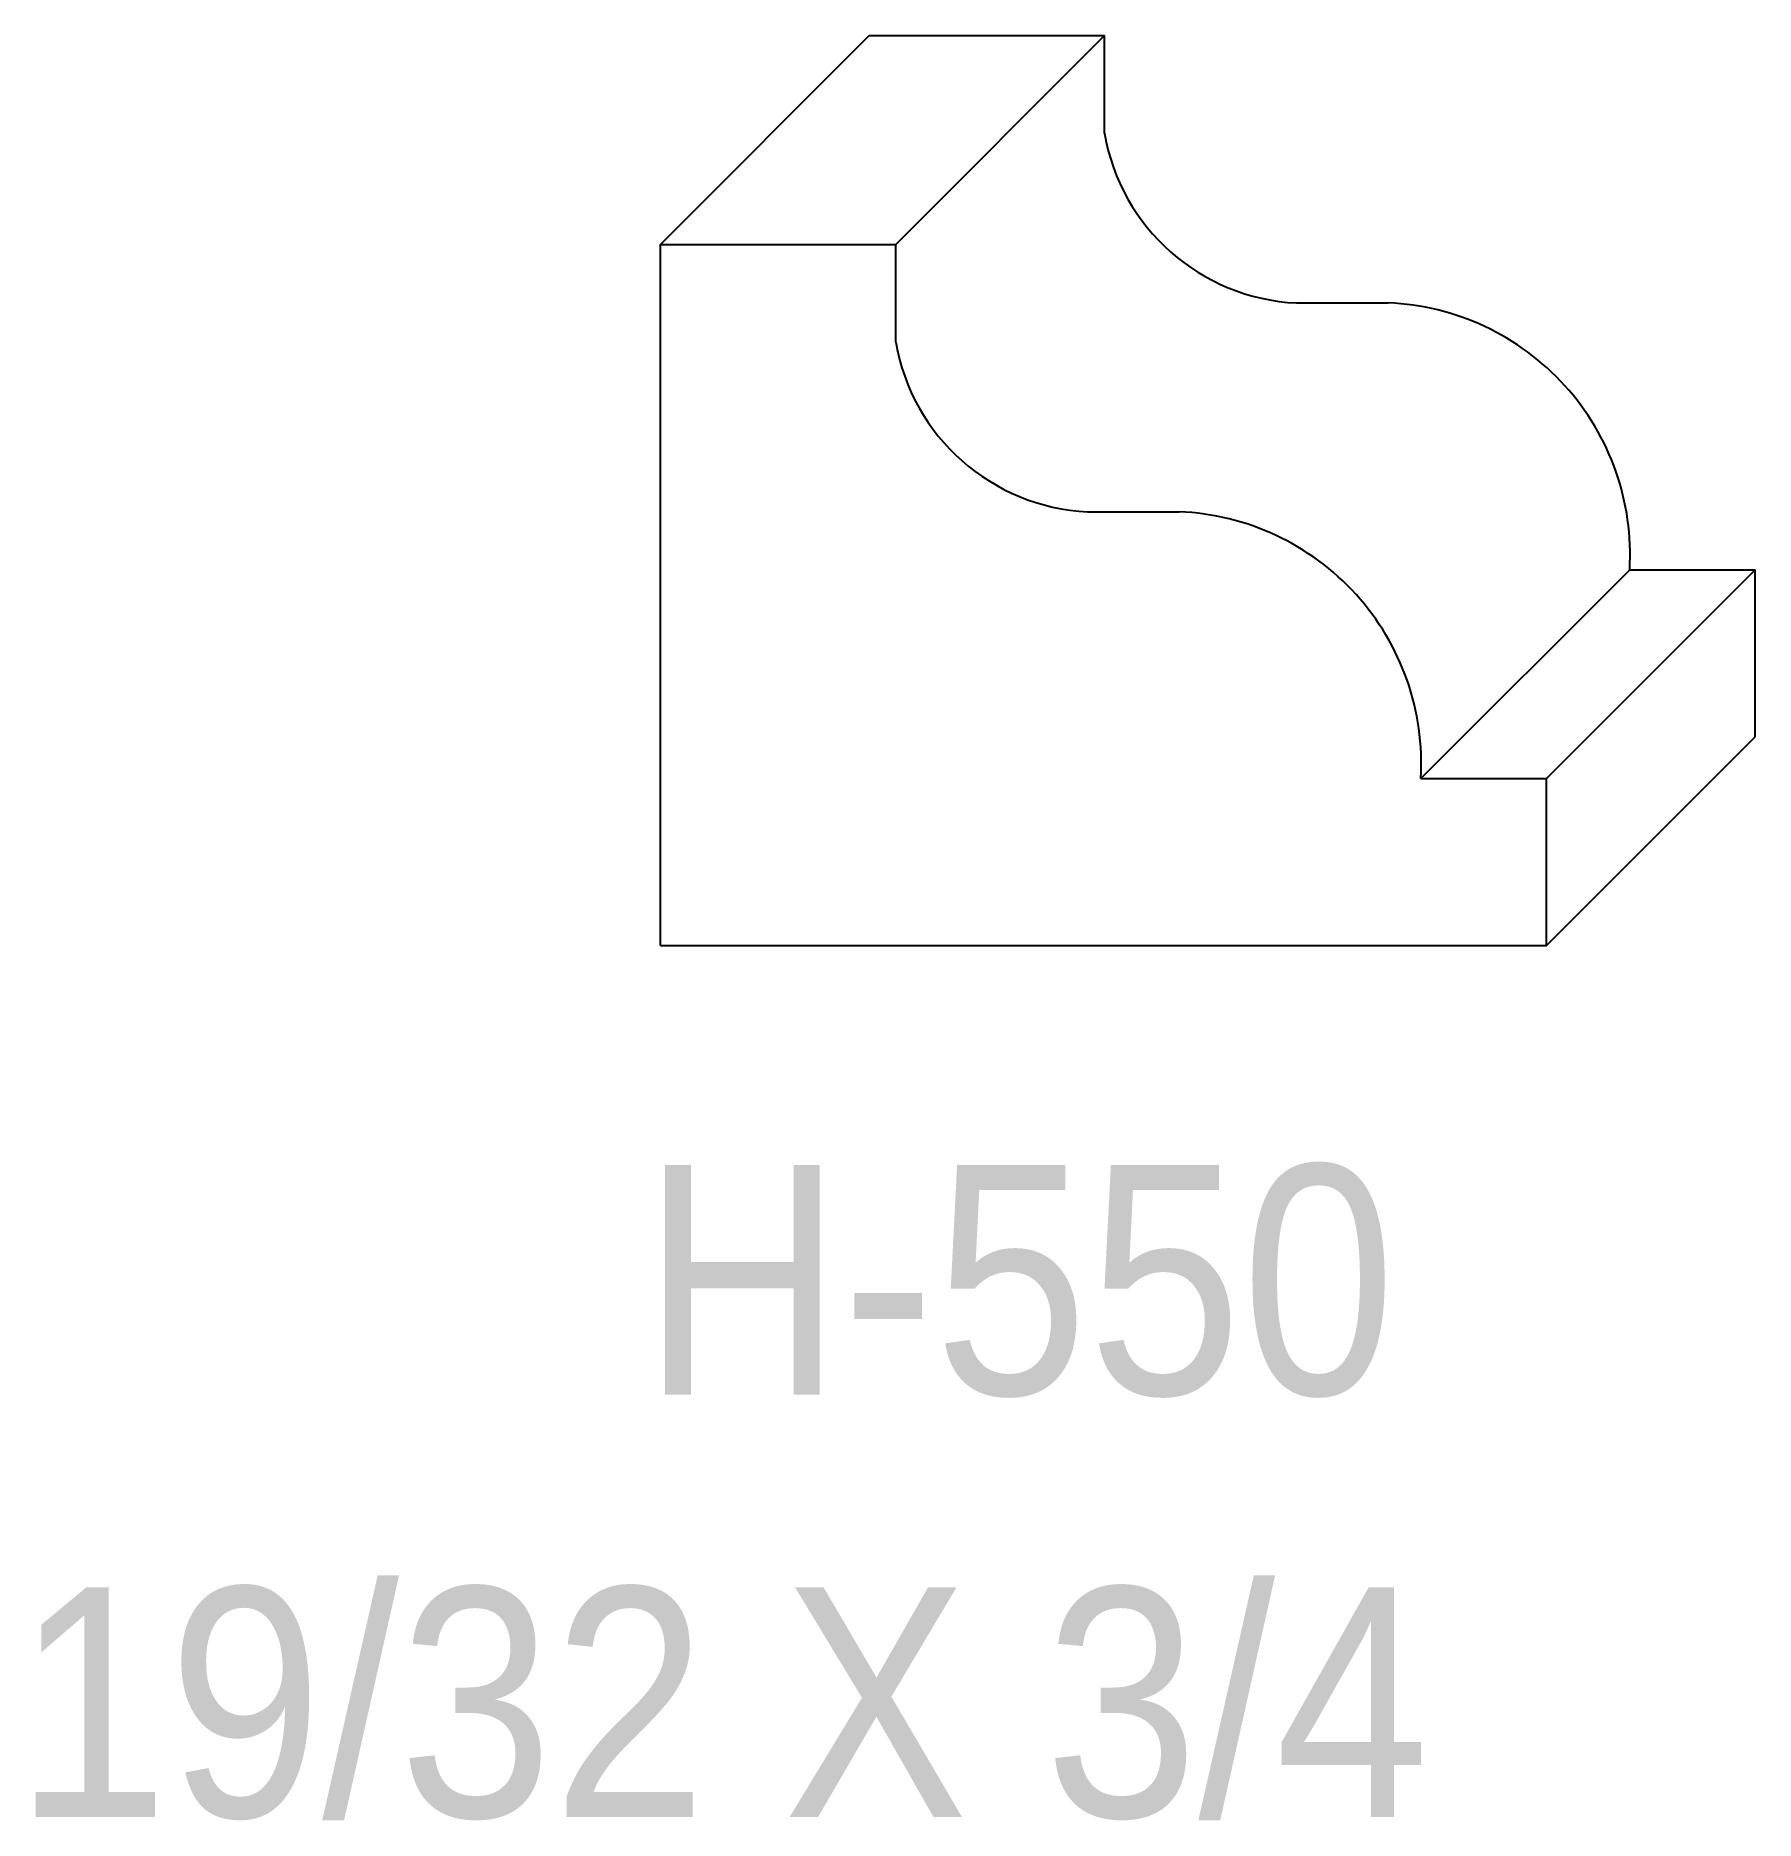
# Model space of a CAD drawing. Extents: x 75.85 to 77.31, y 138.72 to 140.23.
import ezdxf

# ---------------------------------------------------------------- set-up
doc = ezdxf.new("R2010")
doc.units = 0
doc.header["$LTSCALE"] = 5
doc.layers.add('PROFILE', color=7, linetype='CONTINUOUS')
doc.styles.add('TXT', font='TXT', dxfattribs={"height": 3.5})

msp = doc.modelspace()

# ---------------------------------------------------------------- linework, layer by layer
at = {"layer": 'PROFILE', "color": 1, "linetype": 'CONTINUOUS'}
for p, q in [((76.3827, 140.0573), (76.5594, 140.2341)), ((76.5594, 140.2341), (76.7585, 140.2341)), ((76.5818, 140.0573), (76.7585, 140.2341)), ((76.7585, 140.1514), (76.7585, 140.2341)), ((76.3827, 140.0573), (76.5818, 140.0573)), ((76.3827, 139.4638), (76.3827, 140.0573)), ((76.5818, 139.9747), (76.5818, 140.0573)), ((76.921, 140.0078), (76.9985, 140.0078)), ((76.7442, 139.831), (76.8218, 139.831)), ((77.0262, 139.6052), (77.2029, 139.7819)), ((77.1325, 139.6052), (77.3092, 139.7819)), ((77.2029, 139.7819), (77.3092, 139.7819)), ((77.3092, 139.6405), (77.3092, 139.7819)), ((77.1325, 139.4638), (77.3092, 139.6405)), ((77.0262, 139.6052), (77.1325, 139.6052)), ((77.1325, 139.4638), (77.1325, 139.6052)), ((76.3827, 139.4638), (77.1325, 139.4638))]:
    msp.add_line(p, q, dxfattribs=at)
for centre, major_axis, start_param, end_param in [((76.9292, 140.1808), (0, 0.1732), -4.542039, -3.18925), ((76.9898, 139.7945), (0, 0.2135), -1.629596, -0.040648), ((76.7525, 140.0041), (0, 0.1732), -4.542039, -3.18925), ((76.8131, 139.6177), (0, 0.2135), -1.629596, -0.040648)]:
    msp.add_ellipse(centre, major_axis=major_axis, ratio=1, start_param=start_param, end_param=end_param, dxfattribs=at)

# ---------------------------------------------------------------- texts
at = {"layer": 'PROFILE', "color": 1, "linetype": 'CONTINUOUS', "style": 'TXT', "width": 0.9}
for s, height, p in [('H-550', 0.19439, (76.3675, 139.0837)), ('19/32 X 3/4', 0.194395, (75.8363, 138.7261))]:
    msp.add_text(s, height=height, dxfattribs=at).set_placement(p)

doc.saveas('drawing.dxf')
